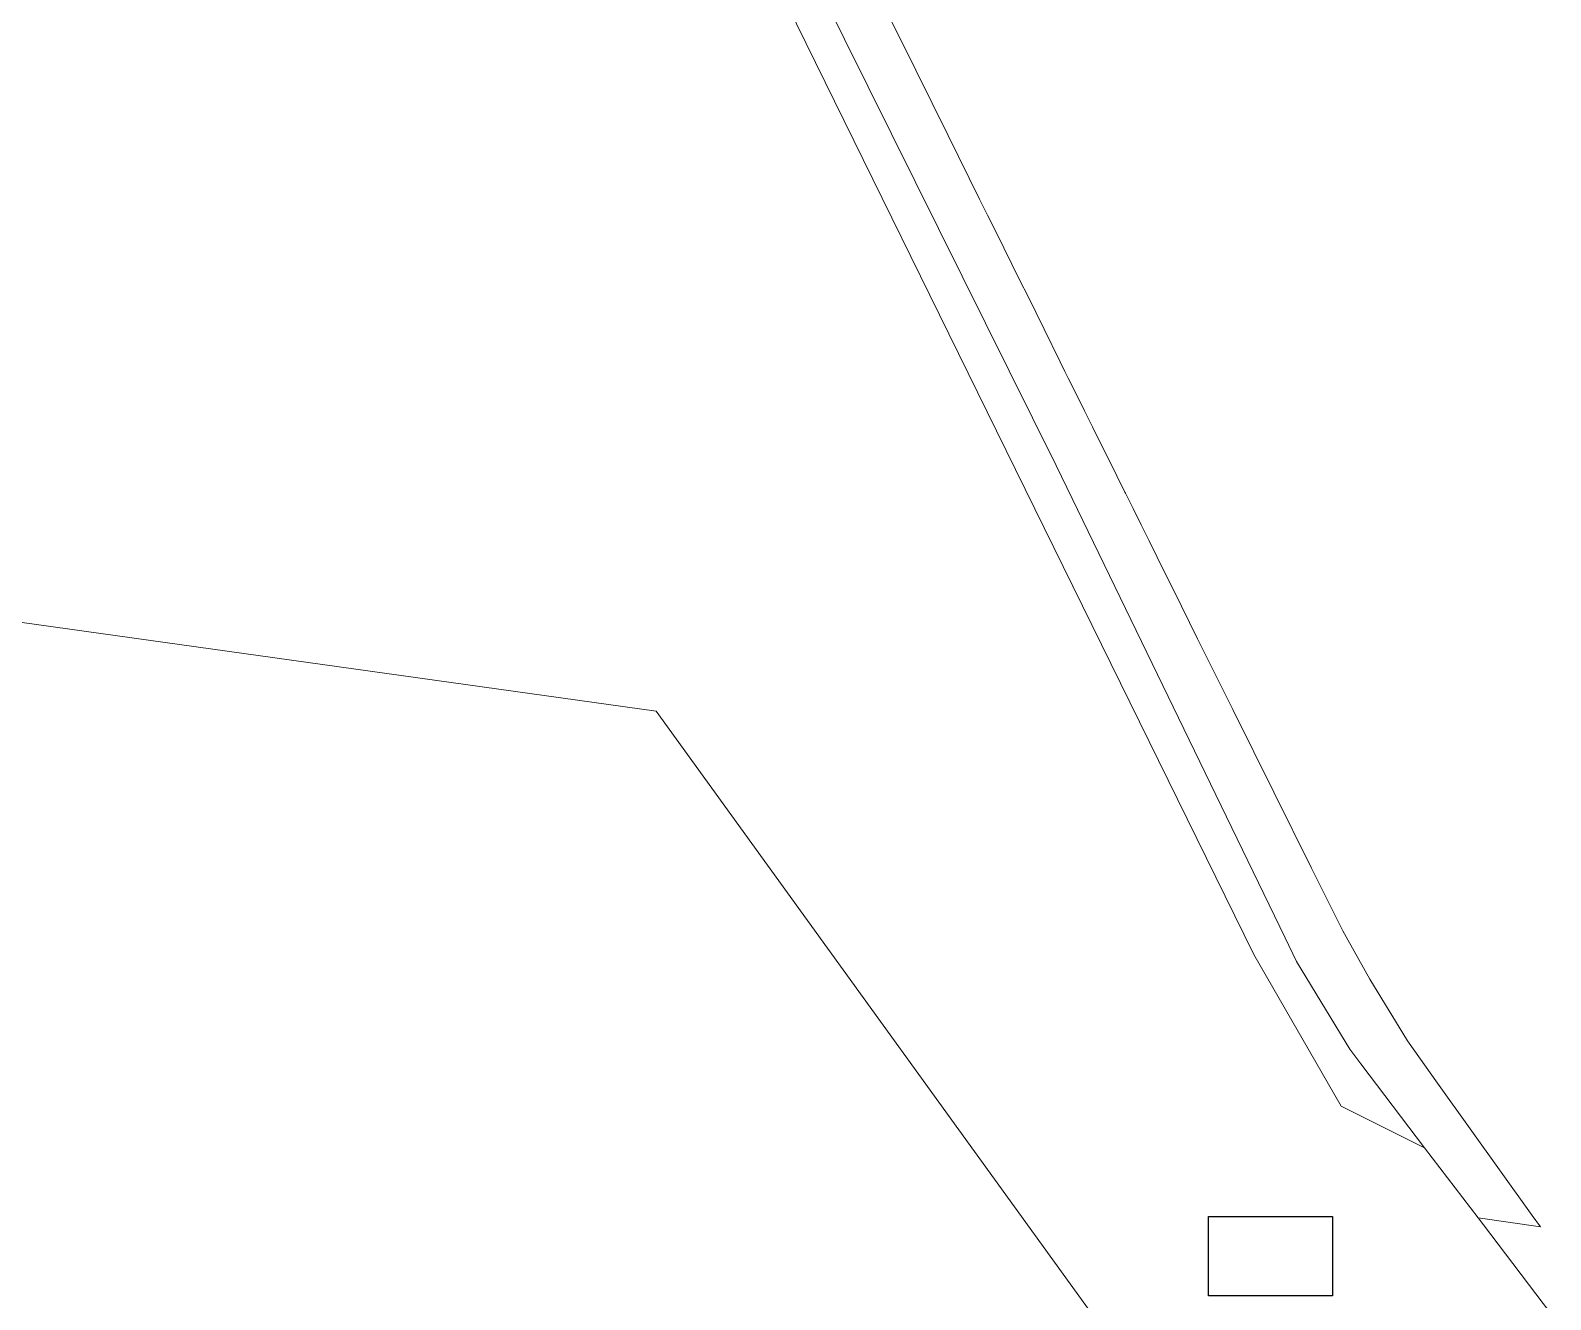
# Model space of a CAD drawing. Header units: metres. Extents: x 302094 to 304730, y 6265242 to 6268907.
# Drawn here: x 302990 to 303854, y 6266466 to 6267187 of the extents above; entities that cross this region are included whole.
import ezdxf

# ---------------------------------------------------------------- set-up
doc = ezdxf.new("R2010")
doc.units = ezdxf.units.M
doc.layers.add('_User Miscellaneous1', color=7, linetype='Continuous')
doc.layers.add('Cadastre Land Parcels_SP_EXT', color=7, linetype='Continuous', lineweight=5)
picture_1 = doc.add_image_def('image1.jpg', size_in_pixel=(1076, 689))

msp = doc.modelspace()

# ---------------------------------------------------------------- linework, layer by layer
at = {"layer": 'Cadastre Land Parcels_SP_EXT', "linetype": 'Continuous'}
for points in [[(303853.74, 6266458.08), (303815.53, 6266508.3), (303812.49, 6266512.29), (303782.17, 6266552.14), (303776.09, 6266555.18), (303734.78, 6266575.83), (303685.19, 6266661.93), (303284.6, 6267477.49), (303236.57, 6267577.94), (303209.74, 6267633.01), (303165.76, 6267724.13), (303156.9, 6267743.59), (303145.52, 6267770.65), (303132.02, 6267805.04), (303124.54, 6267828.4), (303115.1, 6267859.52), (303112.3, 6267870.23), (303092.27, 6267950.95), (303092.27, 6267950.95), (303024.05, 6268262.56), (302944.71, 6268050.34)], [(303284.6, 6267477.49), (303685.19, 6266661.93), (303734.78, 6266575.83), (303776.09, 6266555.18), (303782.17, 6266552.14), (303745.92, 6266599.8), (303745.92, 6266599.8), (303739.59, 6266608.12), (303709.41, 6266657.95), (303702.84, 6266671.51), (303572.8, 6266939.89), (303452.44, 6267182.26), (303446.74, 6267193.73)], [(303446.74, 6267193.73), (303452.44, 6267182.26), (303572.8, 6266939.89), (303702.84, 6266671.51), (303709.41, 6266657.95), (303739.59, 6266608.12), (303745.92, 6266599.8), (303782.17, 6266552.14), (303812.49, 6266512.29), (303847.91, 6266507.23), (303843.21, 6266513.69), (303843.21, 6266513.69), (303789.53, 6266588.86), (303772.36, 6266612.91), (303751.07, 6266647.91), (303738.54, 6266670.39), (303735.75, 6266675.41), (303726.92, 6266692.85), (303717.94, 6266710.96), (303696.44, 6266754.3), (303673.15, 6266801.24), (303653.19, 6266841.44), (303648.6, 6266850.7), (303644.01, 6266859.95), (303639.41, 6266869.21), (303634.82, 6266878.47), (303630.23, 6266887.73), (303625.63, 6266896.98), (303621.04, 6266906.24), (303616.45, 6266915.5), (303612.13, 6266924.22), (303611.85, 6266924.76), (303607.26, 6266934.01), (303602.66, 6266943.27), (303598.06, 6266952.52), (303593.46, 6266961.78), (303588.87, 6266971.03), (303584.27, 6266980.29), (303579.66, 6266989.58), (303577.78, 6266993.37), (303575.09, 6266998.85), (303570.55, 6267008.05), (303570.38, 6267008.39), (303565.97, 6267017.31), (303561.38, 6267026.58), (303556.79, 6267035.84), (303552.21, 6267045.1), (303547.62, 6267054.36), (303543.04, 6267063.63), (303538.45, 6267072.89), (303533.85, 6267082.15), (303529.32, 6267091.27), (303511.43, 6267127.37), (303483.94, 6267182.9), (303483.03, 6267184.74), (303424.14, 6267304.24)], [(302605.88, 6266903.79), (303345.59, 6266800.25), (303623.79, 6266415.33)]]:
    msp.add_lwpolyline(points, dxfattribs=at)

# ---------------------------------------------------------------- pictures from other files: only their frames are drawn
at = {"layer": '_User Miscellaneous1'}
image = msp.add_image(picture_1, insert=(303659.42, 6266467.9), size_in_units=(70.38, 45.07), dxfattribs=dict(at, brightness=10, contrast=90))
image.dxf.flags = 7

doc.saveas('drawing.dxf')
